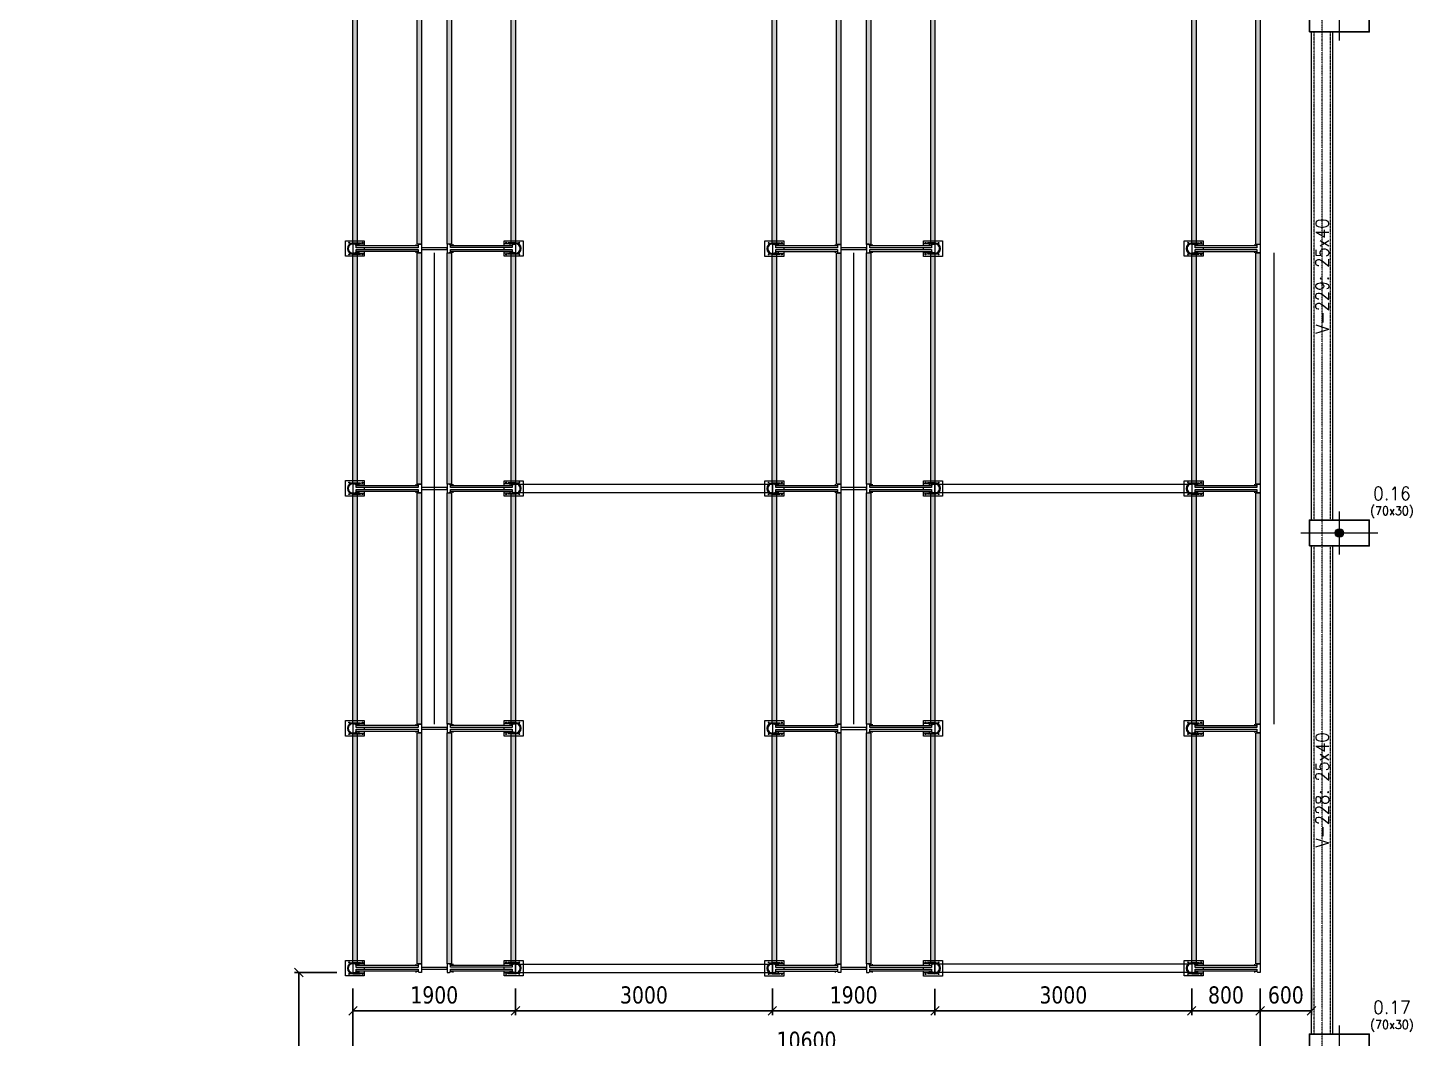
# Model space of a CAD drawing. Header units: millimetres. Extents: x 740136 to 774288, y 84630 to 126345.
# Drawn here: x 756247 to 772424, y 100895 to 112695 of the extents above; entities that cross this region are included whole.
import ezdxf
from ezdxf.enums import TextEntityAlignment as Align

# ---------------------------------------------------------------- set-up
doc = ezdxf.new("R2010")
doc.units = ezdxf.units.MM
doc.linetypes.add('CYPE_RAYAPUNTO', pattern=[0.4125, 0.2025, -0.105, 0, -0.105])
doc.linetypes.add('TRAZO_INTERIOR_VIGA', pattern=[0.1875, 0.125, -0.0625])
for name, color, linetype in [('Bastidores', 152, 'Continuous'), ('PILAR_HORMIGON', 5, 'Continuous'), ('RellenoLarg', 30, 'Continuous'), ('trilho-guia', 30, 'Continuous')]:
    doc.layers.add(name, color=color, linetype=linetype)
for name, color, linetype, lineweight in [('COTAS', 121, 'Continuous', 0), ('PILAR_DIM', 7, 'Continuous', 9), ('PILAR_EJES', 1, 'Continuous', 0), ('PILAR_REF', 7, 'Continuous', 9), ('PUNTO_FIJO', 1, 'Continuous', 0), ('VIG_CARAS', 5, 'Continuous', 9), ('VIG_DIM_VIGAS', 7, 'Continuous', 9), ('VIG_EJES', 1, 'Continuous', 0), ('VIG_INT_DESC', 7, 'Continuous', 0)]:
    doc.layers.add(name, color=color, linetype=linetype, lineweight=lineweight)
doc.styles.add('CYPETXT', font='romans__.ttf', dxfattribs={"height": 0.2})
doc.styles.add('FER08', font='verdana.ttf', dxfattribs={"width": 0.8})
doc.dimstyles.new('ESC1-100', dxfattribs={"dimscale": 100, "dimtxt": 2, "dimasz": 1, "dimexe": 0.5, "dimexo": 2, "dimgap": 0.8, "dimtad": 1, "dimdec": 0, "dimzin": 0, "dimdsep": 46, "dimtxsty": 'FER08', "dimblk1": 'OBLIQUE', "dimblk2": 'OBLIQUE', "dimsah": 1, "dimcen": 0.09, "dimclrd": 256, "dimclre": 256, "dimclrt": 80, "dimadec": 0, "dimazin": 0, "dimtfac": 1, "dimtdec": 4, "dimtmove": 0, "dimatfit": 3, "dimldrblk": 'OBLIQUE', "dimfxl": 1, "dimtolj": 1, "dimtzin": 0, "dimarcsym": 0})

# ---------------------------------------------------------------- blocks, each defined once
blk = doc.blocks.new('Ejes del pilar')
at = {"layer": 'PILAR_EJES'}
for p, q in [((0, -0.5), (0, 0.5)), ((-0.5, 0), (0.5, 0))]:
    blk.add_line(p, q, dxfattribs=at)
blk = doc.blocks.new('Punto fijo Centro')
at = {"layer": 'PUNTO_FIJO'}
h = blk.add_hatch(color=256, dxfattribs=at)
edge = h.paths.add_edge_path(flags=0)
edge.add_arc((0, 0), 0.0005, 0, 360)
blk.add_circle((0, 0), 0.0005, dxfattribs=at)
blk = doc.blocks.new('_OBLIQUE')
at = {"color": 0, "linetype": 'ByBlock'}
blk.add_line((-0.5, -0.5), (0.5, 0.5), dxfattribs=at)
blk = doc.blocks.new('*D452')
at = {"layer": 'COTAS', "lineweight": -2, "transparency": 16777216}
for p, q in [((759857, 101662), (759364, 101662)), ((759414, 101662), (759414, 99241)), ((759808, 99241), (759364, 99241))]:
    blk.add_line(p, q, dxfattribs=at)
at = {"layer": 'Defpoints', "color": 0, "lineweight": 70, "transparency": 16777216}
for p in [(760057, 101662), (759414, 99241), (760008, 99241)]:
    blk.add_point(p, dxfattribs=at)
at = {"layer": 'COTAS', "lineweight": -2, "transparency": 16777216, "xscale": 100, "yscale": 100, "zscale": 100}
for p, rotation in [((759414, 101662), 90), ((759414, 99241), 270)]:
    blk.add_blockref('_OBLIQUE', p, dxfattribs=dict(at, rotation=rotation))
at = {"layer": 'COTAS', "color": 80, "lineweight": 5, "transparency": 16777216, "insert": (759230, 100452), "char_height": 200, "attachment_point": 5, "rotation": 90, "style": 'FER08'}
blk.add_mtext('\\A1;2420', dxfattribs=at)
blk = doc.blocks.new('*D453')
at = {"layer": 'COTAS', "lineweight": -2, "transparency": 16777216}
for p, q in [((760047, 101475), (760047, 101165)), ((761947, 101475), (761947, 101165)), ((760047, 101215), (761947, 101215))]:
    blk.add_line(p, q, dxfattribs=at)
at = {"layer": 'Defpoints', "color": 0, "lineweight": 70, "transparency": 16777216}
for p in [(760047, 101675), (761947, 101675), (761947, 101215)]:
    blk.add_point(p, dxfattribs=at)
at = {"layer": 'COTAS', "lineweight": -2, "transparency": 16777216, "xscale": 100, "yscale": 100, "zscale": 100, "rotation": 180}
blk.add_blockref('_OBLIQUE', (760047, 101215), dxfattribs=at)
at = {"layer": 'COTAS', "lineweight": -2, "transparency": 16777216, "xscale": 100, "yscale": 100, "zscale": 100}
blk.add_blockref('_OBLIQUE', (761947, 101215), dxfattribs=at)
at = {"layer": 'COTAS', "color": 80, "lineweight": 5, "transparency": 16777216, "insert": (760997, 101399), "char_height": 200, "attachment_point": 5, "style": 'FER08'}
blk.add_mtext('\\A1;1900', dxfattribs=at)
blk = doc.blocks.new('*D454')
at = {"layer": 'COTAS', "lineweight": -2, "transparency": 16777216}
for p, q in [((761947, 101475), (761947, 101165)), ((764947, 101475), (764947, 101165)), ((761947, 101215), (764947, 101215))]:
    blk.add_line(p, q, dxfattribs=at)
at = {"layer": 'Defpoints', "color": 0, "lineweight": 70, "transparency": 16777216}
for p in [(761947, 101675), (764947, 101675), (764947, 101215)]:
    blk.add_point(p, dxfattribs=at)
at = {"layer": 'COTAS', "lineweight": -2, "transparency": 16777216, "xscale": 100, "yscale": 100, "zscale": 100, "rotation": 180}
blk.add_blockref('_OBLIQUE', (761947, 101215), dxfattribs=at)
at = {"layer": 'COTAS', "lineweight": -2, "transparency": 16777216, "xscale": 100, "yscale": 100, "zscale": 100}
blk.add_blockref('_OBLIQUE', (764947, 101215), dxfattribs=at)
at = {"layer": 'COTAS', "color": 80, "lineweight": 5, "transparency": 16777216, "insert": (763447, 101399), "char_height": 200, "attachment_point": 5, "style": 'FER08'}
blk.add_mtext('\\A1;3000', dxfattribs=at)
blk = doc.blocks.new('*D455')
at = {"layer": 'COTAS', "lineweight": -2, "transparency": 16777216}
for p, q in [((764947, 101475), (764947, 101165)), ((766847, 101474), (766847, 101165)), ((764947, 101215), (766847, 101215))]:
    blk.add_line(p, q, dxfattribs=at)
at = {"layer": 'Defpoints', "color": 0, "lineweight": 70, "transparency": 16777216}
for p in [(764947, 101675), (766847, 101674), (766847, 101215)]:
    blk.add_point(p, dxfattribs=at)
at = {"layer": 'COTAS', "lineweight": -2, "transparency": 16777216, "xscale": 100, "yscale": 100, "zscale": 100, "rotation": 180}
blk.add_blockref('_OBLIQUE', (764947, 101215), dxfattribs=at)
at = {"layer": 'COTAS', "lineweight": -2, "transparency": 16777216, "xscale": 100, "yscale": 100, "zscale": 100}
blk.add_blockref('_OBLIQUE', (766847, 101215), dxfattribs=at)
at = {"layer": 'COTAS', "color": 80, "lineweight": 5, "transparency": 16777216, "insert": (765897, 101399), "char_height": 200, "attachment_point": 5, "style": 'FER08'}
blk.add_mtext('\\A1;1900', dxfattribs=at)
blk = doc.blocks.new('*D456')
at = {"layer": 'COTAS', "lineweight": -2, "transparency": 16777216}
for p, q in [((766847, 101474), (766847, 101165)), ((769847, 101475), (769847, 101165)), ((766847, 101215), (769847, 101215))]:
    blk.add_line(p, q, dxfattribs=at)
at = {"layer": 'Defpoints', "color": 0, "lineweight": 70, "transparency": 16777216}
for p in [(766847, 101674), (769847, 101675), (769847, 101215)]:
    blk.add_point(p, dxfattribs=at)
at = {"layer": 'COTAS', "lineweight": -2, "transparency": 16777216, "xscale": 100, "yscale": 100, "zscale": 100, "rotation": 180}
blk.add_blockref('_OBLIQUE', (766847, 101215), dxfattribs=at)
at = {"layer": 'COTAS', "lineweight": -2, "transparency": 16777216, "xscale": 100, "yscale": 100, "zscale": 100}
blk.add_blockref('_OBLIQUE', (769847, 101215), dxfattribs=at)
at = {"layer": 'COTAS', "color": 80, "lineweight": 5, "transparency": 16777216, "insert": (768347, 101399), "char_height": 200, "attachment_point": 5, "style": 'FER08'}
blk.add_mtext('\\A1;3000', dxfattribs=at)
blk = doc.blocks.new('*D457')
at = {"layer": 'COTAS', "lineweight": -2, "transparency": 16777216}
for p, q in [((769847, 101475), (769847, 101165)), ((770647, 101474), (770647, 101165)), ((769847, 101215), (770647, 101215))]:
    blk.add_line(p, q, dxfattribs=at)
at = {"layer": 'Defpoints', "color": 0, "lineweight": 70, "transparency": 16777216}
for p in [(769847, 101675), (770647, 101674), (770647, 101215)]:
    blk.add_point(p, dxfattribs=at)
at = {"layer": 'COTAS', "lineweight": -2, "transparency": 16777216, "xscale": 100, "yscale": 100, "zscale": 100, "rotation": 180}
blk.add_blockref('_OBLIQUE', (769847, 101215), dxfattribs=at)
at = {"layer": 'COTAS', "lineweight": -2, "transparency": 16777216, "xscale": 100, "yscale": 100, "zscale": 100}
blk.add_blockref('_OBLIQUE', (770647, 101215), dxfattribs=at)
at = {"layer": 'COTAS', "color": 80, "lineweight": 5, "transparency": 16777216, "insert": (770247, 101399), "char_height": 200, "attachment_point": 5, "style": 'FER08'}
blk.add_mtext('\\A1;800', dxfattribs=at)
blk = doc.blocks.new('*D458')
at = {"layer": 'COTAS', "lineweight": -2, "transparency": 16777216}
for p, q in [((770647, 101474), (770647, 101165)), ((771247, 101484), (771247, 101165)), ((770647, 101215), (771247, 101215))]:
    blk.add_line(p, q, dxfattribs=at)
at = {"layer": 'Defpoints', "color": 0, "lineweight": 70, "transparency": 16777216}
for p in [(770647, 101674), (771247, 101684), (771247, 101215)]:
    blk.add_point(p, dxfattribs=at)
at = {"layer": 'COTAS', "lineweight": -2, "transparency": 16777216, "xscale": 100, "yscale": 100, "zscale": 100, "rotation": 180}
blk.add_blockref('_OBLIQUE', (770647, 101215), dxfattribs=at)
at = {"layer": 'COTAS', "lineweight": -2, "transparency": 16777216, "xscale": 100, "yscale": 100, "zscale": 100}
blk.add_blockref('_OBLIQUE', (771247, 101215), dxfattribs=at)
at = {"layer": 'COTAS', "color": 80, "lineweight": 5, "transparency": 16777216, "insert": (770947, 101399), "char_height": 200, "attachment_point": 5, "style": 'FER08'}
blk.add_mtext('\\A1;600', dxfattribs=at)
blk = doc.blocks.new('*D459')
at = {"layer": 'COTAS', "lineweight": -2, "transparency": 16777216}
for p, q in [((760047, 101462), (760047, 100636)), ((770647, 101475), (770647, 100636)), ((760047, 100686), (770647, 100686))]:
    blk.add_line(p, q, dxfattribs=at)
at = {"layer": 'Defpoints', "color": 0, "lineweight": 70, "transparency": 16777216}
for p in [(760047, 101662), (770647, 101675), (770647, 100686)]:
    blk.add_point(p, dxfattribs=at)
at = {"layer": 'COTAS', "lineweight": -2, "transparency": 16777216, "xscale": 100, "yscale": 100, "zscale": 100, "rotation": 180}
blk.add_blockref('_OBLIQUE', (760047, 100686), dxfattribs=at)
at = {"layer": 'COTAS', "lineweight": -2, "transparency": 16777216, "xscale": 100, "yscale": 100, "zscale": 100}
blk.add_blockref('_OBLIQUE', (770647, 100686), dxfattribs=at)
at = {"layer": 'COTAS', "color": 80, "lineweight": 5, "transparency": 16777216, "insert": (765347, 100870), "char_height": 200, "attachment_point": 5, "style": 'FER08'}
blk.add_mtext('\\A1;10600', dxfattribs=at)
blk = doc.blocks.new('*D460')
at = {"layer": 'COTAS', "lineweight": -2, "transparency": 16777216}
for p, q in [((741497, 101629), (741497, 100636)), ((760047, 101462), (760047, 100636)), ((741497, 100686), (760047, 100686))]:
    blk.add_line(p, q, dxfattribs=at)
at = {"layer": 'Defpoints', "color": 0, "lineweight": 70, "transparency": 16777216}
for p in [(741497, 101829), (760047, 101662), (760047, 100686)]:
    blk.add_point(p, dxfattribs=at)
at = {"layer": 'COTAS', "lineweight": -2, "transparency": 16777216, "xscale": 100, "yscale": 100, "zscale": 100, "rotation": 180}
blk.add_blockref('_OBLIQUE', (741497, 100686), dxfattribs=at)
at = {"layer": 'COTAS', "lineweight": -2, "transparency": 16777216, "xscale": 100, "yscale": 100, "zscale": 100}
blk.add_blockref('_OBLIQUE', (760047, 100686), dxfattribs=at)
at = {"layer": 'COTAS', "color": 80, "lineweight": 5, "transparency": 16777216, "insert": (750772, 100870), "char_height": 200, "attachment_point": 5, "style": 'FER08'}
blk.add_mtext('\\A1;18550', dxfattribs=at)
blk = doc.blocks.new('PUNTAL 101')
at = {"layer": 'Bastidores', "color": 5, "linetype": 'Continuous', "lineweight": 5}
for p, q in [((727382, 124168), (727382, 124156)), ((727382, 124168), (727382, 124156)), ((727382, 124168), (727382, 124156)), ((727382, 124168), (727382, 124156)), ((727382, 124168), (727382, 124156)), ((727382, 124168), (727382, 124156)), ((727382, 124168), (727382, 124156)), ((727382, 124168), (727382, 124156)), ((727382, 124156), (727410, 124156)), ((727382, 124156), (727410, 124156)), ((727382, 124156), (727410, 124156)), ((727382, 124156), (727410, 124156)), ((727382, 124156), (727410, 124156)), ((727382, 124156), (727410, 124156)), ((727382, 124156), (727410, 124156)), ((727382, 124156), (727410, 124156)), ((727410, 124156), (727423, 124169)), ((727410, 124156), (727423, 124169)), ((727410, 124156), (727423, 124169)), ((727410, 124156), (727423, 124169)), ((727410, 124156), (727423, 124169)), ((727410, 124156), (727423, 124169)), ((727410, 124156), (727423, 124169)), ((727410, 124156), (727423, 124169)), ((727423, 124169), (727449, 124169)), ((727423, 124169), (727449, 124169)), ((727423, 124169), (727449, 124169)), ((727423, 124169), (727449, 124169)), ((727423, 124169), (727449, 124169)), ((727423, 124169), (727449, 124169)), ((727423, 124169), (727449, 124169)), ((727423, 124169), (727449, 124169)), ((727410, 124081), (727382, 124081)), ((727382, 124081), (727382, 124069)), ((727410, 124081), (727382, 124081)), ((727382, 124081), (727382, 124069)), ((727410, 124081), (727382, 124081)), ((727382, 124081), (727382, 124069)), ((727410, 124081), (727382, 124081)), ((727382, 124081), (727382, 124069)), ((727410, 124081), (727382, 124081)), ((727382, 124081), (727382, 124069)), ((727410, 124081), (727382, 124081)), ((727382, 124081), (727382, 124069)), ((727410, 124081), (727382, 124081)), ((727382, 124081), (727382, 124069)), ((727410, 124081), (727382, 124081)), ((727382, 124081), (727382, 124069)), ((727423, 124068), (727410, 124081)), ((727423, 124068), (727410, 124081)), ((727423, 124068), (727410, 124081)), ((727423, 124068), (727410, 124081)), ((727423, 124068), (727410, 124081)), ((727423, 124068), (727410, 124081)), ((727423, 124068), (727410, 124081)), ((727423, 124068), (727410, 124081)), ((727449, 124068), (727423, 124068)), ((727449, 124068), (727423, 124068)), ((727449, 124068), (727423, 124068)), ((727449, 124068), (727423, 124068)), ((727449, 124068), (727423, 124068)), ((727449, 124068), (727423, 124068)), ((727449, 124068), (727423, 124068)), ((727449, 124068), (727423, 124068))]:
    blk.add_line(p, q, dxfattribs=at)
at = {"layer": 'COTAS', "color": 5, "lineweight": 5}
blk.add_line((727449, 124169), (727449, 124068), dxfattribs=at)
blk = doc.blocks.new('BASTIDOR 800 x 101')
at = {"layer": 'Bastidores', "color": 5, "linetype": 'Continuous', "lineweight": 5}
blk.add_line((727410, 124154), (727410, 124129), dxfattribs=at)
blk.add_line((727410, 124154), (727410, 124129), dxfattribs=at)
blk.add_line((727410, 124154), (727410, 124129), dxfattribs=at)
blk.add_line((727410, 124154), (727410, 124129), dxfattribs=at)
at = {"layer": 'COTAS', "color": 5, "lineweight": 5}
for points in [[(726688, 124154), (727410, 124154), (727410, 124129), (726688, 124129)], [(726688, 124108), (727410, 124108), (727410, 124083), (726688, 124083)]]:
    blk.add_lwpolyline(points, close=True, dxfattribs=at)
at = {"layer": 'COTAS', "color": 5, "lineweight": 5, "xscale": -1}
blk.add_blockref('PUNTAL 101', (1454098, 0), dxfattribs=at)
at = {"layer": 'COTAS', "color": 5, "lineweight": 5}
blk.add_blockref('PUNTAL 101', (0, 0), dxfattribs=at)
blk = doc.blocks.new('PROTECCION 101')
at = {"layer": 'COTAS', "color": 30, "lineweight": 5, "true_color": 0xf26722}
blk.add_line((727903, 124110), (727903, 124089), dxfattribs=at)
at = {"layer": 'trilho-guia', "lineweight": 5, "ltscale": 0.2}
for p, q in [((727683, 124190), (727903, 124190)), ((727683, 124009), (727683, 124190)), ((727683, 124190), (727903, 124190)), ((727770, 124165), (727859, 124165)), ((727770, 124163), (727859, 124163)), ((727771, 124154), (727903, 124154)), ((727771, 124154), (727903, 124154)), ((727859, 124165), (727859, 124163)), ((727859, 124165), (727859, 124163)), ((727903, 124190), (727903, 124135)), ((727903, 124190), (727903, 124135)), ((727903, 124009), (727683, 124009)), ((727903, 124009), (727683, 124009)), ((727770, 124036), (727859, 124036)), ((727770, 124036), (727859, 124036)), ((727770, 124033), (727859, 124033)), ((727770, 124033), (727859, 124033)), ((727771, 124044), (727903, 124044)), ((727771, 124044), (727903, 124044)), ((727791, 124033), (727791, 124036)), ((727791, 124033), (727791, 124036)), ((727859, 124036), (727859, 124033)), ((727859, 124036), (727859, 124033)), ((727903, 124063), (727903, 124009))]:
    blk.add_line(p, q, dxfattribs=at)
at = {"layer": 'trilho-guia', "color": 5, "lineweight": 5, "ltscale": 0.2}
blk.add_line((727903, 124190), (727903, 124135), dxfattribs=at)
at = {"layer": 'trilho-guia', "lineweight": 5, "ltscale": 0.2}
for centre in [(727727, 124168), (727727, 124168), (727881, 124168), (727881, 124168), (727727, 124031), (727727, 124031), (727881, 124031), (727881, 124031)]:
    blk.add_circle(centre, 4.41, dxfattribs=at)
for centre, radius, start, end in [((727772, 124099), 66.1, 91.3356, 268.8702), ((727772, 124099), 63.5, 91.1913, 268.6923), ((727771, 124099), 54.7, 89.8603, 270.1397)]:
    blk.add_arc(centre, radius, start, end, dxfattribs=at)

msp = doc.modelspace()

# ---------------------------------------------------------------- hatches: boundary and pattern name
at = {"layer": 'RellenoLarg', "linetype": 'Continuous', "lineweight": 5}
for points in [[(760096.75456, 112865.76863), (760046.75456, 112865.76863), (760046.75456, 110165.76863), (760096.75456, 110165.76863)], [(760846.83725, 112865.76863), (760796.83725, 112865.76863), (760796.83725, 110165.76863), (760846.83725, 110165.76863)], [(761196.83725, 112866.1918), (761146.83725, 112866.1918), (761146.83725, 110166.1918), (761196.83725, 110166.1918)], [(761946.91995, 112866.1918), (761896.91995, 112866.1918), (761896.91995, 110166.1918), (761946.91995, 110166.1918)], [(764996.91995, 112864.76863), (764946.91995, 112864.76863), (764946.91995, 110164.76863), (764996.91995, 110164.76863)], [(765747.00264, 112864.76863), (765697.00264, 112864.76863), (765697.00264, 110164.76863), (765747.00264, 110164.76863)], [(766097.00264, 112865.1918), (766047.00264, 112865.1918), (766047.00264, 110165.1918), (766097.00264, 110165.1918)], [(766847.08533, 112865.1918), (766797.08533, 112865.1918), (766797.08533, 110165.1918), (766847.08533, 110165.1918)], [(769897.08533, 112865.1918), (769847.08533, 112865.1918), (769847.08533, 110165.1918), (769897.08533, 110165.1918)], [(770647.16802, 112865.1918), (770597.16802, 112865.1918), (770597.16802, 110165.1918), (770647.16802, 110165.1918)], [(760096.75456, 110064.76863), (760046.75456, 110064.76863), (760046.75456, 107364.76863), (760096.75456, 107364.76863)], [(760846.83725, 110064.76863), (760796.83725, 110064.76863), (760796.83725, 107364.76863), (760846.83725, 107364.76863)], [(761196.83725, 110065.1918), (761146.83725, 110065.1918), (761146.83725, 107365.1918), (761196.83725, 107365.1918)], [(761946.91995, 110065.1918), (761896.91995, 110065.1918), (761896.91995, 107365.1918), (761946.91995, 107365.1918)], [(764996.91995, 110063.76863), (764946.91995, 110063.76863), (764946.91995, 107363.76863), (764996.91995, 107363.76863)], [(765747.00264, 110063.76863), (765697.00264, 110063.76863), (765697.00264, 107363.76863), (765747.00264, 107363.76863)], [(766097.00264, 110064.1918), (766047.00264, 110064.1918), (766047.00264, 107364.1918), (766097.00264, 107364.1918)], [(766847.08533, 110064.1918), (766797.08533, 110064.1918), (766797.08533, 107364.1918), (766847.08533, 107364.1918)], [(769897.08533, 110064.1918), (769847.08533, 110064.1918), (769847.08533, 107364.1918), (769897.08533, 107364.1918)], [(770647.16802, 110064.1918), (770597.16802, 110064.1918), (770597.16802, 107364.1918), (770647.16802, 107364.1918)], [(760096.75456, 107263.76863), (760046.75456, 107263.76863), (760046.75456, 104563.76863), (760096.75456, 104563.76863)], [(760846.83725, 107263.76863), (760796.83725, 107263.76863), (760796.83725, 104563.76863), (760846.83725, 104563.76863)], [(761196.83725, 107264.1918), (761146.83725, 107264.1918), (761146.83725, 104564.1918), (761196.83725, 104564.1918)], [(761946.91995, 107264.1918), (761896.91995, 107264.1918), (761896.91995, 104564.1918), (761946.91995, 104564.1918)], [(764996.91995, 107262.76863), (764946.91995, 107262.76863), (764946.91995, 104562.76863), (764996.91995, 104562.76863)], [(765747.00264, 107262.76863), (765697.00264, 107262.76863), (765697.00264, 104562.76863), (765747.00264, 104562.76863)], [(766097.00264, 107263.1918), (766047.00264, 107263.1918), (766047.00264, 104563.1918), (766097.00264, 104563.1918)], [(766847.08533, 107263.1918), (766797.08533, 107263.1918), (766797.08533, 104563.1918), (766847.08533, 104563.1918)], [(769897.08533, 107263.1918), (769847.08533, 107263.1918), (769847.08533, 104563.1918), (769897.08533, 104563.1918)], [(770647.16802, 107263.1918), (770597.16802, 107263.1918), (770597.16802, 104563.1918), (770647.16802, 104563.1918)], [(760096.75456, 104462.76863), (760046.75456, 104462.76863), (760046.75456, 101762.76863), (760096.75456, 101762.76863)], [(760846.83725, 104462.76863), (760796.83725, 104462.76863), (760796.83725, 101762.76863), (760846.83725, 101762.76863)], [(761196.83725, 104463.1918), (761146.83725, 104463.1918), (761146.83725, 101763.1918), (761196.83725, 101763.1918)], [(761946.91995, 104463.1918), (761896.91995, 104463.1918), (761896.91995, 101763.1918), (761946.91995, 101763.1918)], [(764996.91995, 104461.76863), (764946.91995, 104461.76863), (764946.91995, 101761.76863), (764996.91995, 101761.76863)], [(765747.00264, 104461.76863), (765697.00264, 104461.76863), (765697.00264, 101761.76863), (765747.00264, 101761.76863)], [(766097.00264, 104462.1918), (766047.00264, 104462.1918), (766047.00264, 101762.1918), (766097.00264, 101762.1918)], [(766847.08533, 104462.1918), (766797.08533, 104462.1918), (766797.08533, 101762.1918), (766847.08533, 101762.1918)], [(769897.08533, 104462.1918), (769847.08533, 104462.1918), (769847.08533, 101762.1918), (769897.08533, 101762.1918)], [(770647.16802, 104462.1918), (770597.16802, 104462.1918), (770597.16802, 101762.1918), (770647.16802, 101762.1918)]]:
    msp.add_hatch(color=30, dxfattribs=at).paths.add_polyline_path(points)

# ---------------------------------------------------------------- linework, layer by layer
at = {"layer": 'COTAS', "color": 5, "lineweight": 5}
for p, q in [((760996.83725, 110065.1918), (760996.83725, 104564.38652)), ((765897.00264, 110064.1918), (765897.00264, 104563.38652)), ((770807.85117, 110064.1918), (770807.85117, 104563.38652))]:
    msp.add_line(p, q, dxfattribs=at)
at = {"layer": 'COTAS', "color": 1, "lineweight": 5}
for points in [[(760046.75456, 112865.76863), (760096.75456, 112865.76863), (760096.75456, 110165.76863), (760046.75456, 110165.76863)], [(760796.83725, 112865.76863), (760846.83725, 112865.76863), (760846.83725, 110165.76863), (760796.83725, 110165.76863)], [(761146.83725, 112866.1918), (761196.83725, 112866.1918), (761196.83725, 110166.1918), (761146.83725, 110166.1918)], [(761896.91995, 112866.1918), (761946.91995, 112866.1918), (761946.91995, 110166.1918), (761896.91995, 110166.1918)], [(764946.91995, 112864.76863), (764996.91995, 112864.76863), (764996.91995, 110164.76863), (764946.91995, 110164.76863)], [(765697.00264, 112864.76863), (765747.00264, 112864.76863), (765747.00264, 110164.76863), (765697.00264, 110164.76863)], [(766047.00264, 112865.1918), (766097.00264, 112865.1918), (766097.00264, 110165.1918), (766047.00264, 110165.1918)], [(766797.08533, 112865.1918), (766847.08533, 112865.1918), (766847.08533, 110165.1918), (766797.08533, 110165.1918)], [(769847.08533, 112865.1918), (769897.08533, 112865.1918), (769897.08533, 110165.1918), (769847.08533, 110165.1918)], [(770597.16802, 112865.1918), (770647.16802, 112865.1918), (770647.16802, 110165.1918), (770597.16802, 110165.1918)], [(760046.75456, 110064.76863), (760096.75456, 110064.76863), (760096.75456, 107364.76863), (760046.75456, 107364.76863)], [(760796.83725, 110064.76863), (760846.83725, 110064.76863), (760846.83725, 107364.76863), (760796.83725, 107364.76863)], [(761146.83725, 110065.1918), (761196.83725, 110065.1918), (761196.83725, 107365.1918), (761146.83725, 107365.1918)], [(761896.91995, 110065.1918), (761946.91995, 110065.1918), (761946.91995, 107365.1918), (761896.91995, 107365.1918)], [(764946.91995, 110063.76863), (764996.91995, 110063.76863), (764996.91995, 107363.76863), (764946.91995, 107363.76863)], [(765697.00264, 110063.76863), (765747.00264, 110063.76863), (765747.00264, 107363.76863), (765697.00264, 107363.76863)], [(766047.00264, 110064.1918), (766097.00264, 110064.1918), (766097.00264, 107364.1918), (766047.00264, 107364.1918)], [(766797.08533, 110064.1918), (766847.08533, 110064.1918), (766847.08533, 107364.1918), (766797.08533, 107364.1918)], [(769847.08533, 110064.1918), (769897.08533, 110064.1918), (769897.08533, 107364.1918), (769847.08533, 107364.1918)], [(770597.16802, 110064.1918), (770647.16802, 110064.1918), (770647.16802, 107364.1918), (770597.16802, 107364.1918)], [(760046.75456, 107263.76863), (760096.75456, 107263.76863), (760096.75456, 104563.76863), (760046.75456, 104563.76863)], [(760796.83725, 107263.76863), (760846.83725, 107263.76863), (760846.83725, 104563.76863), (760796.83725, 104563.76863)], [(761146.83725, 107264.1918), (761196.83725, 107264.1918), (761196.83725, 104564.1918), (761146.83725, 104564.1918)], [(761896.91995, 107264.1918), (761946.91995, 107264.1918), (761946.91995, 104564.1918), (761896.91995, 104564.1918)], [(764946.91995, 107262.76863), (764996.91995, 107262.76863), (764996.91995, 104562.76863), (764946.91995, 104562.76863)], [(765697.00264, 107262.76863), (765747.00264, 107262.76863), (765747.00264, 104562.76863), (765697.00264, 104562.76863)], [(766047.00264, 107263.1918), (766097.00264, 107263.1918), (766097.00264, 104563.1918), (766047.00264, 104563.1918)], [(766797.08533, 107263.1918), (766847.08533, 107263.1918), (766847.08533, 104563.1918), (766797.08533, 104563.1918)], [(769847.08533, 107263.1918), (769897.08533, 107263.1918), (769897.08533, 104563.1918), (769847.08533, 104563.1918)], [(770597.16802, 107263.1918), (770647.16802, 107263.1918), (770647.16802, 104563.1918), (770597.16802, 104563.1918)], [(760046.75456, 104462.76863), (760096.75456, 104462.76863), (760096.75456, 101762.76863), (760046.75456, 101762.76863)], [(760796.83725, 104462.76863), (760846.83725, 104462.76863), (760846.83725, 101762.76863), (760796.83725, 101762.76863)], [(761146.83725, 104463.1918), (761196.83725, 104463.1918), (761196.83725, 101763.1918), (761146.83725, 101763.1918)], [(761896.91995, 104463.1918), (761946.91995, 104463.1918), (761946.91995, 101763.1918), (761896.91995, 101763.1918)], [(764946.91995, 104461.76863), (764996.91995, 104461.76863), (764996.91995, 101761.76863), (764946.91995, 101761.76863)], [(765697.00264, 104461.76863), (765747.00264, 104461.76863), (765747.00264, 101761.76863), (765697.00264, 101761.76863)], [(766047.00264, 104462.1918), (766097.00264, 104462.1918), (766097.00264, 101762.1918), (766047.00264, 101762.1918)], [(766797.08533, 104462.1918), (766847.08533, 104462.1918), (766847.08533, 101762.1918), (766797.08533, 101762.1918)], [(769847.08533, 104462.1918), (769897.08533, 104462.1918), (769897.08533, 101762.1918), (769847.08533, 101762.1918)], [(770597.16802, 104462.1918), (770647.16802, 104462.1918), (770647.16802, 101762.1918), (770597.16802, 101762.1918)]]:
    msp.add_lwpolyline(points, close=True, dxfattribs=at)
at = {"layer": 'COTAS', "color": 5, "lineweight": 5}
for points in [[(760846.83725, 110105.09142), (761146.83725, 110105.09142), (761146.83725, 110125.96863), (760846.83725, 110125.96863)], [(760846.83725, 110105.09142), (761146.83725, 110105.09142), (761146.83725, 110125.96863), (760846.83725, 110125.96863)], [(765747.00264, 110104.09142), (766047.00264, 110104.09142), (766047.00264, 110124.96863), (765747.00264, 110124.96863)], [(765747.00264, 110104.09142), (766047.00264, 110104.09142), (766047.00264, 110124.96863), (765747.00264, 110124.96863)], [(760846.83725, 107304.09142), (761146.83725, 107304.09142), (761146.83725, 107324.96863), (760846.83725, 107324.96863)], [(760846.83725, 107304.09142), (761146.83725, 107304.09142), (761146.83725, 107324.96863), (760846.83725, 107324.96863)], [(761946.91995, 107363.76863), (764946.91995, 107363.76863), (764946.91995, 107262.76863), (761946.91995, 107262.76863)], [(765747.00264, 107303.09142), (766047.00264, 107303.09142), (766047.00264, 107323.96863), (765747.00264, 107323.96863)], [(765747.00264, 107303.09142), (766047.00264, 107303.09142), (766047.00264, 107323.96863), (765747.00264, 107323.96863)], [(766847.08533, 107364.1918), (769847.08533, 107364.1918), (769847.08533, 107263.1918), (766847.08533, 107263.1918)], [(760846.83725, 104503.09142), (761146.83725, 104503.09142), (761146.83725, 104523.96863), (760846.83725, 104523.96863)], [(760846.83725, 104503.09142), (761146.83725, 104503.09142), (761146.83725, 104523.96863), (760846.83725, 104523.96863)], [(765747.00264, 104502.09142), (766047.00264, 104502.09142), (766047.00264, 104522.96863), (765747.00264, 104522.96863)], [(765747.00264, 104502.09142), (766047.00264, 104502.09142), (766047.00264, 104522.96863), (765747.00264, 104522.96863)], [(761946.91995, 101761.76863), (764946.91995, 101761.76863), (764946.91995, 101660.76863), (761946.91995, 101660.76863)], [(766847.08533, 101762.1918), (769847.08533, 101762.1918), (769847.08533, 101661.1918), (766847.08533, 101661.1918)], [(760846.83725, 101702.09142), (761146.83725, 101702.09142), (761146.83725, 101722.96863), (760846.83725, 101722.96863)], [(765747.00264, 101701.09142), (766047.00264, 101701.09142), (766047.00264, 101721.96863), (765747.00264, 101721.96863)]]:
    msp.add_lwpolyline(points, close=True, dxfattribs=at)
at = {"layer": 'PILAR_HORMIGON'}
for points in [[(771222.16781, 112644.66514), (771922.17383, 112644.66514), (771922.17383, 112944.66772), (771222.16781, 112944.66772), (771222.16781, 112644.66514)], [(771222.16781, 106644.6135), (771922.17383, 106644.6135), (771922.17383, 106944.61609), (771222.16781, 106944.61609), (771222.16781, 106644.6135)], [(771222.16781, 100644.56187), (771922.17383, 100644.56187), (771922.17383, 100944.56445), (771222.16781, 100944.56445), (771222.16781, 100644.56187)]]:
    msp.add_lwpolyline(points, close=True, dxfattribs=at)
at = {"layer": 'VIG_CARAS'}
for p, q in [((771247.16802, 106944.61609), (771247.16802, 112644.66514)), ((771497.17018, 106944.61609), (771497.17018, 112644.66514)), ((771247.16802, 100944.56445), (771247.16802, 106644.6135)), ((771497.17018, 100944.56445), (771497.17018, 106644.6135))]:
    msp.add_line(p, q, dxfattribs=at)
at = {"layer": 'VIG_EJES', "linetype": 'CYPE_RAYAPUNTO'}
msp.add_line((771372.1691, 88644.4586), (771372.1691, 124644.76841), dxfattribs=at)
at = {"layer": 'VIG_INT_DESC', "linetype": 'TRAZO_INTERIOR_VIGA'}
for p, q in [((771277.16828, 106944.61609), (771277.16828, 112644.66514)), ((771467.16992, 106944.61609), (771467.16992, 112644.66514)), ((771277.16828, 100944.56445), (771277.16828, 106644.6135)), ((771467.16992, 100944.56445), (771467.16992, 106644.6135))]:
    msp.add_line(p, q, dxfattribs=at)

# ---------------------------------------------------------------- block references
at = {"layer": 'COTAS', "color": 5, "lineweight": 5}
for name, p in [('PROTECCION 101', (32276.698, -13983.1871)), ('PROTECCION 101', (32276.698, -13983.1871)), ('PROTECCION 101', (37176.86339, -13984.1871)), ('PROTECCION 101', (37176.86339, -13984.1871)), ('PROTECCION 101', (42077.02877, -13983.76392)), ('PROTECCION 101', (42077.02877, -13983.76392)), ('BASTIDOR 800 x 101', (33397.83454, -14003)), ('BASTIDOR 800 x 101', (33397.83454, -14003)), ('BASTIDOR 800 x 101', (34497.91723, -14002.57683)), ('BASTIDOR 800 x 101', (34497.91723, -14002.57683)), ('BASTIDOR 800 x 101', (38297.99993, -14004)), ('BASTIDOR 800 x 101', (38297.99993, -14004)), ('BASTIDOR 800 x 101', (39398.08262, -14003.57683)), ('BASTIDOR 800 x 101', (39398.08262, -14003.57683)), ('BASTIDOR 800 x 101', (43198.16531, -14003.57683)), ('BASTIDOR 800 x 101', (43198.16531, -14003.57683)), ('PROTECCION 101', (32276.698, -16784.1871)), ('PROTECCION 101', (32276.698, -16784.1871)), ('BASTIDOR 800 x 101', (33397.83454, -16804)), ('BASTIDOR 800 x 101', (33397.83454, -16804)), ('BASTIDOR 800 x 101', (34497.91723, -16803.57683)), ('BASTIDOR 800 x 101', (34497.91723, -16803.57683)), ('PROTECCION 101', (37176.86339, -16785.1871)), ('PROTECCION 101', (37176.86339, -16785.1871)), ('BASTIDOR 800 x 101', (38297.99993, -16805)), ('BASTIDOR 800 x 101', (38297.99993, -16805)), ('BASTIDOR 800 x 101', (39398.08262, -16804.57683)), ('BASTIDOR 800 x 101', (39398.08262, -16804.57683)), ('PROTECCION 101', (42077.02877, -16784.76392)), ('PROTECCION 101', (42077.02877, -16784.76392)), ('BASTIDOR 800 x 101', (43198.16531, -16804.57683)), ('BASTIDOR 800 x 101', (43198.16531, -16804.57683)), ('PROTECCION 101', (32276.698, -19585.1871)), ('PROTECCION 101', (32276.698, -19585.1871)), ('BASTIDOR 800 x 101', (33397.83454, -19605)), ('BASTIDOR 800 x 101', (33397.83454, -19605)), ('BASTIDOR 800 x 101', (34497.91723, -19604.57683)), ('BASTIDOR 800 x 101', (34497.91723, -19604.57683)), ('PROTECCION 101', (37176.86339, -19586.1871)), ('PROTECCION 101', (37176.86339, -19586.1871)), ('BASTIDOR 800 x 101', (38297.99993, -19606)), ('BASTIDOR 800 x 101', (38297.99993, -19606)), ('BASTIDOR 800 x 101', (39398.08262, -19605.57683)), ('BASTIDOR 800 x 101', (39398.08262, -19605.57683)), ('PROTECCION 101', (42077.02877, -19585.76392)), ('PROTECCION 101', (42077.02877, -19585.76392)), ('BASTIDOR 800 x 101', (43198.16531, -19605.57683)), ('BASTIDOR 800 x 101', (43198.16531, -19605.57683)), ('PROTECCION 101', (32276.698, -22386.1871)), ('BASTIDOR 800 x 101', (33397.83454, -22406)), ('BASTIDOR 800 x 101', (34497.91723, -22405.57683)), ('PROTECCION 101', (37176.86339, -22387.1871)), ('BASTIDOR 800 x 101', (38297.99993, -22407)), ('BASTIDOR 800 x 101', (39398.08262, -22406.57683)), ('PROTECCION 101', (42077.02877, -22386.76392)), ('BASTIDOR 800 x 101', (43198.16531, -22406.57683))]:
    msp.add_blockref(name, p, dxfattribs=at)
at = {"layer": 'COTAS', "color": 5, "lineweight": 5, "rotation": 180}
for p in [(1489717.58552, 234215.60843), (1489717.58552, 234215.60843), (1494617.75091, 234214.60843), (1494617.75091, 234214.60843), (1489717.58552, 231414.60843), (1489717.58552, 231414.60843), (1494617.75091, 231413.60843), (1494617.75091, 231413.60843), (1489717.58552, 228613.60843), (1489717.58552, 228613.60843), (1494617.75091, 228612.60843), (1494617.75091, 228612.60843), (1489717.58552, 225812.60843), (1494617.75091, 225811.60843)]:
    msp.add_blockref('PROTECCION 101', p, dxfattribs=at)
at = {"layer": 'PILAR_EJES', "xscale": 900.0077454269398, "yscale": 500.0043030149666, "zscale": 1000.008606029933}
for p in [(771572.17082, 112794.66643), (771572.17082, 106794.6148), (771572.17082, 100794.56316)]:
    msp.add_blockref('Ejes del pilar', p, dxfattribs=at)
at = {"layer": 'PUNTO_FIJO', "xscale": 100000.8606029933, "yscale": 100000.8606029933, "zscale": 100000.8606029933}
msp.add_blockref('Punto fijo Centro', (771572.17082, 106794.6148), dxfattribs=at)

# ---------------------------------------------------------------- texts
at = {"layer": 'PILAR_DIM', "lineweight": 0, "style": 'CYPETXT', "width": 0.842426}
for p, p2 in [((771932.17392, 107004.6166), (772440.67829, 107004.6166)), ((771932.17392, 101004.56497), (772440.67829, 101004.56497))]:
    msp.add_text('(70x30)', height=100.000861, dxfattribs=at).set_placement(p, p2, align=Align.FIT)
at = {"layer": 'PILAR_REF', "style": 'CYPETXT', "width": 0.850312}
for s, p, p2 in [('0.16', (771965.92421, 107178.78477), (772406.928, 107178.78477)), ('0.17', (771965.92421, 101178.73313), (772406.928, 101178.73313))]:
    msp.add_text(s, height=153.334653, dxfattribs=at).set_placement(p, p2, align=Align.FIT)
at = {"layer": 'VIG_DIM_VIGAS', "style": 'CYPETXT', "width": 0.783385}
for s, p, p2 in [('V-229: 25x40', (771448.83643, 109123.00983), (771448.83643, 110466.27139)), ('V-228: 25x40', (771448.83643, 103122.9582), (771448.83643, 104466.21976))]:
    msp.add_text(s, height=153.3346529, rotation=90, dxfattribs=at).set_placement(p, p2, align=Align.FIT)

# ---------------------------------------------------------------- dimensions: what is measured, and where the dimension line sits
at = {"layer": 'COTAS', "color": 2, "lineweight": 5}
for base, p1, p2, picture, middle in [((760046.75456, 100685.56488), (741497.08533, 101828.89792), (760046.75456, 101661.76863), '*D460', (750771.91995, 100870.13171)), ((770647.08533, 100685.56488), (760046.75456, 101661.76863), (770647.08533, 101675.23149), '*D459', (765346.91995, 100869.66159))]:
    dim = msp.add_linear_dim(base=base, p1=p1, p2=p2, dimstyle='ESC1-100', dxfattribs=at)
    dim.commit()
    dim.dimension.update_dxf_attribs({"geometry": picture, "text_midpoint": middle})
at = {"layer": 'COTAS', "color": 5, "lineweight": 5}
dim = msp.add_linear_dim(base=(759414.21498, 99241.4611), p1=(760056.61897, 101661.76863), p2=(760007.55838, 99241.4611), angle=90, dimstyle='ESC1-100', dxfattribs=at)
dim.commit()
dim.dimension.update_dxf_attribs({"geometry": '*D452', "text_midpoint": (759414.21498, 100451.61486), "dimtype": 160})
for base, p1, p2, picture, middle in [((761947.08533, 101214.5533), (760047.08533, 101675.23149), (761947.08533, 101675.23149), '*D453', (760997.08533, 101398.65001)), ((764947.08533, 101214.5533), (761947.08533, 101675.23149), (764947.08533, 101675.23149), '*D454', (763447.08533, 101398.71717)), ((766847.08533, 101214.5533), (764947.08533, 101675.23149), (766847.08533, 101674.23149), '*D455', (765897.08533, 101398.65001)), ((769847.08533, 101214.5533), (766847.08533, 101674.23149), (769847.08533, 101675.23149), '*D456', (768347.08533, 101398.71717)), ((770647.08533, 101214.5533), (769847.08533, 101675.23149), (770647.08533, 101674.23149), '*D457', (770247.08533, 101399.12013)), ((771247.16802, 101214.5533), (770647.08533, 101674.23149), (771247.16802, 101684.30326), '*D458', (770947.12668, 101398.65001))]:
    dim = msp.add_linear_dim(base=base, p1=p1, p2=p2, dimstyle='ESC1-100', dxfattribs=at)
    dim.commit()
    dim.dimension.update_dxf_attribs({"geometry": picture, "text_midpoint": middle})

doc.saveas('drawing.dxf')
